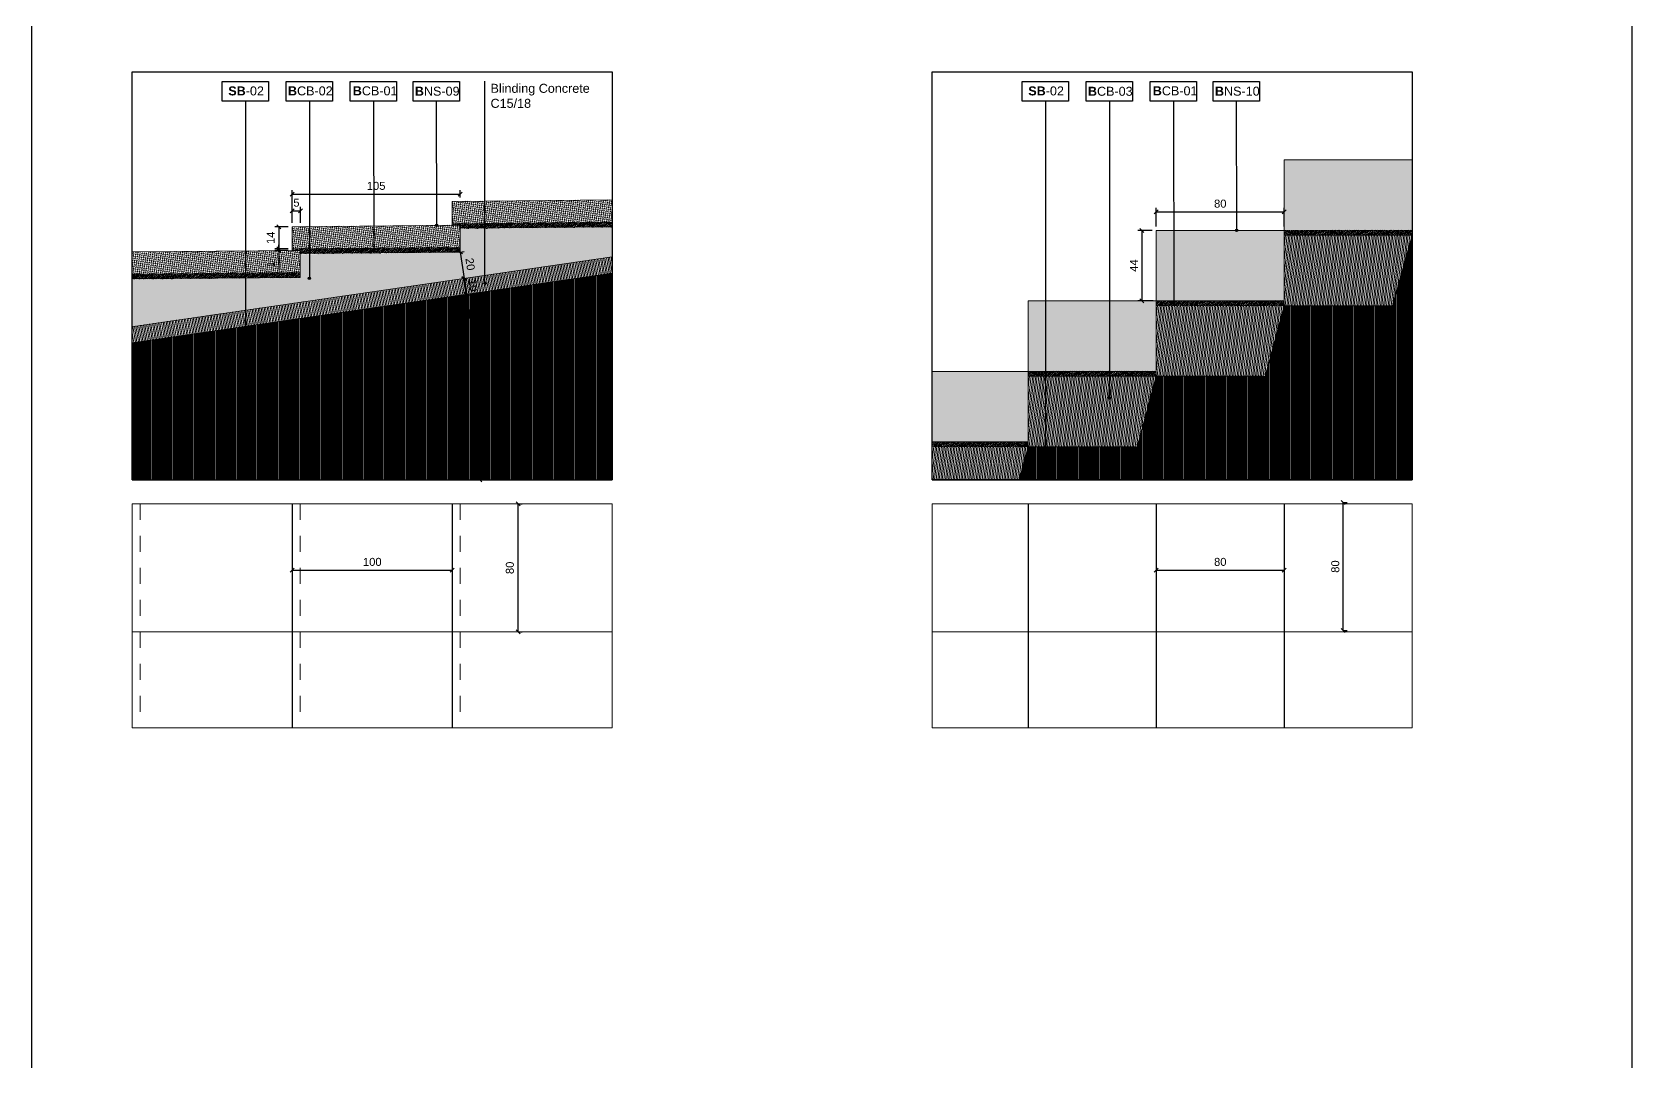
# Model space of a CAD drawing. Header units: metres. Extents: x -325 to 301, y -147 to 149.
# Drawn here: x 240.92 to 250.92, y 84.96 to 91.4 of the extents above; entities that cross this region are included whole.
import ezdxf

# ---------------------------------------------------------------- set-up
doc = ezdxf.new("R2010")
doc.units = ezdxf.units.M
doc.linetypes.add('HIDDEN', pattern=[0.375, 0.25, -0.125])
doc.layers.get('Defpoints').update_dxf_attribs({"lineweight": 13})
doc.layers.add('-aux', color=50, linetype='Continuous', plot=False)
doc.layers.add('02-L-AUX', color=2, linetype='Continuous', plot=False)
doc.layers.add('0-TX-1_25', color=7, linetype='Continuous', true_color=0x3f4f7f)
doc.layers.add('EIT_3 TR sorra', color=7, linetype='Continuous', true_color=0xd8ceb0)
for name, color, linetype, lineweight, true_color in [('02-L-Joints-Paviment_07_Natural Stone', 7, 'Continuous', 5, 0x998833), ('03-TR-Paviment_07_Precast Concrete Blocks', 7, 'Continuous', 5, 0xe7ddd0), ('03-TR-Paviment_08_Natural Stone Bleachers', 7, 'Continuous', 5, 0xafad9d), ('3-TR tot_u', 7, 'Continuous', 5, 0x787878)]:
    doc.layers.add(name, color=color, linetype=linetype, lineweight=lineweight, true_color=true_color)
for name, color, linetype in [('02-L-Stair-Terraces', 6, 'Continuous'), ('A-KEYPLAN_HATCH', 7, 'Continuous'), ('A_TEXT_2', 7, 'Continuous')]:
    doc.layers.add(name, color=color, linetype=linetype)
for name, color, linetype, lineweight in [('1-CM', 7, 'Continuous', 0), ('2-L-Projecció', 252, 'Continuous', 0), ('2-L-secció', 1, 'Continuous', 0), ('3-TR Formigó', 252, 'Continuous', 0), ('3-TR Seleccionat', 44, 'Continuous', 0)]:
    doc.layers.add(name, color=color, linetype=linetype, lineweight=lineweight)
doc.styles.get("Standard").update_dxf_attribs({"font": 'arial.ttf'})
doc.dimstyles.new('ISO-25', dxfattribs={"dimtxt": 0.1, "dimasz": 0.1, "dimexe": 0.1, "dimexo": 0.1, "dimgap": 0.1, "dimtad": 1, "dimdec": 0, "dimlfac": 100, "dimzin": 9, "dimtxsty": 'Standard', "dimblk": 'OBLIQUE', "dimcen": 0.1, "dimadec": 0, "dimazin": 0, "dimtfac": 1, "dimtdec": 0, "dimtmove": 0, "dimatfit": 3, "dimldrblk": 'OBLIQUE', "dimfxl": 1, "dimarcsym": 0})

# ---------------------------------------------------------------- blocks, each defined once
blk = doc.blocks.new('hatch keyplan 2')
at = {"layer": 'A-KEYPLAN_HATCH'}
blk.add_lwpolyline([(0, 0.00548), (0.01287, 0.00548), (0.01287, 0), (0, 0)], close=True, dxfattribs=at)
blk = doc.blocks.new('hatch keyplan')
at = {"layer": 'A-KEYPLAN_HATCH'}
blk.add_blockref('hatch keyplan 2', (1.43058, 0.85215), dxfattribs=at)
blk = doc.blocks.new('B09')
at = {"layer": 'A-KEYPLAN_HATCH'}
blk.add_blockref('hatch keyplan', (-1.42958, -0.85215), dxfattribs=at)
at = {"layer": 'A_TEXT_2', "insert": (0.0002, 0.00401), "char_height": 0.0025, "attachment_point": 1}
blk.add_mtext_dynamic_manual_height_columns('\\pi0.00127;{\\fArial|b1|i0|c0|p34;B}NS-09', width=0.0145619, gutter_width=0.015, heights=[0], dxfattribs=at)
blk = doc.blocks.new('SB-02')
at = {"layer": 'A-KEYPLAN_HATCH'}
blk.add_blockref('hatch keyplan', (-1.43058, -0.85215), dxfattribs=at)
at = {"layer": 'A_TEXT_2', "insert": (-0.0008, 0.00408), "char_height": 0.0025, "attachment_point": 1}
blk.add_mtext_dynamic_manual_height_columns('\\pi0.00249;{\\fArial|b1|i0|c0|p34;SB}-02', width=0.0145619, gutter_width=0.015, heights=[0], dxfattribs=at)
blk = doc.blocks.new('B-CB01')
at = {"layer": 'A-KEYPLAN_HATCH'}
blk.add_blockref('hatch keyplan', (-1.43058, -0.85215), dxfattribs=at)
at = {"layer": 'A_TEXT_2', "insert": (-0.0008, 0.00411), "char_height": 0.0025, "attachment_point": 1}
blk.add_mtext_dynamic_manual_height_columns('\\pi0.00152;{\\fArial|b1|i0|c0|p34;B}CB-01', width=0.0145619, gutter_width=0.015, heights=[0], dxfattribs=at)
blk = doc.blocks.new('B-CB02')
at = {"layer": 'A-KEYPLAN_HATCH'}
blk.add_blockref('hatch keyplan', (-1.43058, -0.85215), dxfattribs=at)
at = {"layer": 'A_TEXT_2', "insert": (-0.0008, 0.00409), "char_height": 0.0025, "attachment_point": 1}
blk.add_mtext_dynamic_manual_height_columns('\\pi0.00129;{\\fArial|b1|i0|c0|p34;B}CB-02', width=0.0145619, gutter_width=0.015, heights=[0], dxfattribs=at)
blk = doc.blocks.new('_Oblique')
at = {"color": 0, "lineweight": -2}
blk.add_line((-0.5, -0.5), (0.5, 0.5), dxfattribs=at)
blk = doc.blocks.new('*D902')
at = {"layer": '0-TX-1_25', "color": 0, "lineweight": -2, "transparency": 16777216}
for p, q in [((242.549, 88.038), (242.549, 88.013)), ((242.549, 88.038), (243.549, 88.038)), ((243.549, 88.038), (243.549, 88.013))]:
    blk.add_line(p, q, dxfattribs=at)
at = {"layer": 'Defpoints', "color": 0, "transparency": 16777216}
for p in [(242.549, 88.038), (243.549, 88.038), (243.549, 88.038)]:
    blk.add_point(p, dxfattribs=at)
at = {"layer": '0-TX-1_25', "color": 0, "lineweight": -2, "transparency": 16777216, "xscale": 0.025, "yscale": 0.025, "zscale": 0.025, "rotation": 180}
blk.add_blockref('_Oblique', (242.549, 88.038), dxfattribs=at)
at = {"layer": '0-TX-1_25', "color": 0, "lineweight": -2, "transparency": 16777216, "xscale": 0.025, "yscale": 0.025, "zscale": 0.025}
blk.add_blockref('_Oblique', (243.549, 88.038), dxfattribs=at)
at = {"layer": '0-TX-1_25', "color": 0, "transparency": 16777216, "insert": (243.049, 88.089), "char_height": 0.05, "width": 0.05195, "attachment_point": 5}
blk.add_mtext('100', dxfattribs=at)
blk = doc.blocks.new('*D903')
at = {"layer": '0-TX-1_25', "color": 0, "lineweight": -2, "transparency": 16777216}
for p, q in [((243.96, 88.452), (243.985, 88.452)), ((243.96, 87.652), (243.96, 88.452)), ((243.96, 87.652), (243.985, 87.652))]:
    blk.add_line(p, q, dxfattribs=at)
at = {"layer": 'Defpoints', "color": 0, "transparency": 16777216}
for p in [(243.96, 88.452), (243.96, 88.452), (243.96, 87.652)]:
    blk.add_point(p, dxfattribs=at)
at = {"layer": '0-TX-1_25', "color": 0, "lineweight": -2, "transparency": 16777216, "xscale": 0.025, "yscale": 0.025, "zscale": 0.025}
for p, rotation in [((243.96, 88.452), 90), ((243.96, 87.652), 270)]:
    blk.add_blockref('_Oblique', p, dxfattribs=dict(at, rotation=rotation))
at = {"layer": '0-TX-1_25', "color": 0, "transparency": 16777216, "insert": (243.909, 88.052), "char_height": 0.05, "attachment_point": 5, "rotation": 90}
blk.add_mtext('80', dxfattribs=at)
blk = doc.blocks.new('*D901')
at = {"layer": '0-TX-1_25', "color": 0, "lineweight": -2, "transparency": 16777216}
for p, q in [((242.549, 90.209), (242.549, 90.308)), ((242.601, 90.208), (242.601, 90.308)), ((242.549, 90.283), (242.601, 90.283))]:
    blk.add_line(p, q, dxfattribs=at)
at = {"layer": 'Defpoints', "color": 0, "transparency": 16777216}
for p in [(242.601, 90.283), (242.549, 90.184), (242.601, 90.183)]:
    blk.add_point(p, dxfattribs=at)
at = {"layer": '0-TX-1_25', "color": 0, "lineweight": -2, "transparency": 16777216, "xscale": 0.025, "yscale": 0.025, "zscale": 0.025, "rotation": 180}
blk.add_blockref('_Oblique', (242.549, 90.283), dxfattribs=at)
at = {"layer": '0-TX-1_25', "color": 0, "lineweight": -2, "transparency": 16777216, "xscale": 0.025, "yscale": 0.025, "zscale": 0.025}
blk.add_blockref('_Oblique', (242.601, 90.283), dxfattribs=at)
at = {"layer": '0-TX-1_25', "color": 0, "transparency": 16777216, "insert": (242.575, 90.334), "char_height": 0.05, "attachment_point": 5}
blk.add_mtext('5', dxfattribs=at)
blk = doc.blocks.new('*D905')
at = {"layer": '0-TX-1_25', "color": 0, "lineweight": -2, "transparency": 16777216}
for p, q in [((242.524, 90.184), (242.439, 90.184)), ((242.464, 90.184), (242.464, 90.045)), ((242.524, 90.045), (242.439, 90.045))]:
    blk.add_line(p, q, dxfattribs=at)
at = {"layer": 'Defpoints', "color": 0, "transparency": 16777216}
for p in [(242.549, 90.184), (242.464, 90.045), (242.549, 90.045)]:
    blk.add_point(p, dxfattribs=at)
at = {"layer": '0-TX-1_25', "color": 0, "lineweight": -2, "transparency": 16777216, "xscale": 0.025, "yscale": 0.025, "zscale": 0.025}
for p, rotation in [((242.464, 90.184), 90), ((242.464, 90.045), 270)]:
    blk.add_blockref('_Oblique', p, dxfattribs=dict(at, rotation=rotation))
at = {"layer": '0-TX-1_25', "color": 0, "transparency": 16777216, "insert": (242.414, 90.115), "char_height": 0.05, "attachment_point": 5, "rotation": 90}
blk.add_mtext('14', dxfattribs=at)
blk = doc.blocks.new('*D906')
at = {"layer": '0-TX-1_25', "color": 0, "lineweight": -2, "transparency": 16777216}
for p, q in [((242.524, 90.045), (242.439, 90.045)), ((242.524, 90.035), (242.439, 90.035)), ((242.464, 90.045), (242.464, 90.07)), ((242.464, 90.045), (242.464, 90.035)), ((242.464, 90.035), (242.464, 89.917))]:
    blk.add_line(p, q, dxfattribs=at)
at = {"layer": 'Defpoints', "color": 0, "transparency": 16777216}
for p in [(242.464, 90.035), (242.549, 90.045), (242.549, 90.035)]:
    blk.add_point(p, dxfattribs=at)
at = {"layer": '0-TX-1_25', "color": 0, "lineweight": -2, "transparency": 16777216, "xscale": 0.025, "yscale": 0.025, "zscale": 0.025}
for p, rotation in [((242.464, 90.045), 270), ((242.464, 90.035), 90)]:
    blk.add_blockref('_Oblique', p, dxfattribs=dict(at, rotation=rotation))
at = {"layer": '0-TX-1_25', "color": 0, "transparency": 16777216, "insert": (242.414, 89.951), "char_height": 0.05, "attachment_point": 5, "rotation": 90}
blk.add_mtext('1', dxfattribs=at)
blk = doc.blocks.new('POINT')
at = {"layer": '0-TX-1_25'}
h = blk.add_hatch(dxfattribs=at)
h.set_pattern_fill('ANGLE', color=256)
h.set_pattern_definition([(0, (-83.747, -12.726), (0, 6.985), [5.08, -1.905]), (90, (-83.747, -12.726), (-6.985, 4e-16), [5.08, -1.905])])
edge = h.paths.add_edge_path()
edge.add_arc((0, 0), 0.0075, 0, 360)
h = blk.add_hatch(color=256, dxfattribs=at)
h.dxf.hatch_style = 1
edge = h.paths.add_edge_path()
edge.add_arc((0, 0), 0.0075, 0, 360)
blk.add_circle((0, 0), 0.0075, dxfattribs=at)
blk = doc.blocks.new('*D904')
at = {"layer": '0-TX-1_25', "color": 0, "lineweight": -2, "transparency": 16777216}
for p, q in [((242.549, 90.288), (242.549, 90.413)), ((243.598, 90.367), (243.598, 90.413)), ((242.549, 90.388), (243.598, 90.388))]:
    blk.add_line(p, q, dxfattribs=at)
at = {"layer": 'Defpoints', "color": 0, "transparency": 16777216}
for p in [(243.598, 90.388), (243.598, 90.342), (242.549, 90.184)]:
    blk.add_point(p, dxfattribs=at)
at = {"layer": '0-TX-1_25', "color": 0, "lineweight": -2, "transparency": 16777216, "xscale": 0.025, "yscale": 0.025, "zscale": 0.025, "rotation": 180}
blk.add_blockref('_Oblique', (242.549, 90.388), dxfattribs=at)
at = {"layer": '0-TX-1_25', "color": 0, "lineweight": -2, "transparency": 16777216, "xscale": 0.025, "yscale": 0.025, "zscale": 0.025}
blk.add_blockref('_Oblique', (243.598, 90.388), dxfattribs=at)
at = {"layer": '0-TX-1_25', "color": 0, "transparency": 16777216, "insert": (243.073, 90.439), "char_height": 0.05, "attachment_point": 5}
blk.add_mtext('105', dxfattribs=at)
blk = doc.blocks.new('*D907')
at = {"layer": '0-TX-1_25', "color": 0, "lineweight": -2, "transparency": 16777216}
for p, q in [((247.949, 88.038), (247.949, 88.013)), ((247.949, 88.038), (248.749, 88.038)), ((248.749, 88.038), (248.749, 88.013))]:
    blk.add_line(p, q, dxfattribs=at)
at = {"layer": 'Defpoints', "color": 0, "transparency": 16777216}
for p in [(247.949, 88.038), (248.749, 88.038), (248.749, 88.038)]:
    blk.add_point(p, dxfattribs=at)
at = {"layer": '0-TX-1_25', "color": 0, "lineweight": -2, "transparency": 16777216, "xscale": 0.025, "yscale": 0.025, "zscale": 0.025, "rotation": 180}
blk.add_blockref('_Oblique', (247.949, 88.038), dxfattribs=at)
at = {"layer": '0-TX-1_25', "color": 0, "lineweight": -2, "transparency": 16777216, "xscale": 0.025, "yscale": 0.025, "zscale": 0.025}
blk.add_blockref('_Oblique', (248.749, 88.038), dxfattribs=at)
at = {"layer": '0-TX-1_25', "color": 0, "transparency": 16777216, "insert": (248.349, 88.089), "char_height": 0.05, "width": 0.05195, "attachment_point": 5}
blk.add_mtext('80', dxfattribs=at)
blk = doc.blocks.new('*D908')
at = {"layer": '0-TX-1_25', "color": 0, "lineweight": -2, "transparency": 16777216}
for p, q in [((249.118, 88.46), (249.143, 88.46)), ((249.118, 87.66), (249.118, 88.46)), ((249.118, 87.66), (249.143, 87.66))]:
    blk.add_line(p, q, dxfattribs=at)
at = {"layer": 'Defpoints', "color": 0, "transparency": 16777216}
for p in [(249.118, 88.46), (249.118, 88.46), (249.118, 87.66)]:
    blk.add_point(p, dxfattribs=at)
at = {"layer": '0-TX-1_25', "color": 0, "lineweight": -2, "transparency": 16777216, "xscale": 0.025, "yscale": 0.025, "zscale": 0.025}
for p, rotation in [((249.118, 88.46), 90), ((249.118, 87.66), 270)]:
    blk.add_blockref('_Oblique', p, dxfattribs=dict(at, rotation=rotation))
at = {"layer": '0-TX-1_25', "color": 0, "transparency": 16777216, "insert": (249.068, 88.06), "char_height": 0.05, "attachment_point": 5, "rotation": 90}
blk.add_mtext('80', dxfattribs=at)
blk = doc.blocks.new('BNS10')
at = {"layer": 'A-KEYPLAN_HATCH'}
blk.add_blockref('hatch keyplan', (-1.43058, -0.85215), dxfattribs=at)
at = {"layer": 'A_TEXT_2', "insert": (-0.0008, 0.00401), "char_height": 0.0025, "attachment_point": 1}
blk.add_mtext_dynamic_manual_height_columns('\\pi0.00128;{\\fArial|b1|i0|c0|p34;B}NS-10', width=0.0145619, gutter_width=0.015, heights=[0], dxfattribs=at)
blk = doc.blocks.new('B-CB03')
at = {"layer": 'A-KEYPLAN_HATCH'}
blk.add_blockref('hatch keyplan', (-1.43058, -0.85215), dxfattribs=at)
at = {"layer": 'A_TEXT_2', "insert": (-0.0008, 0.00398), "char_height": 0.0025, "attachment_point": 1}
blk.add_mtext_dynamic_manual_height_columns('\\pi0.00128;{\\fArial|b1|i0|c0|p34;B}CB-03', width=0.0145619, gutter_width=0.015, heights=[0], dxfattribs=at)
blk = doc.blocks.new('*D1371')
at = {"layer": '0-TX-1_25', "color": 0, "lineweight": -2, "transparency": 16777216}
for p, q in [((247.949, 90.186), (247.949, 90.303)), ((248.749, 90.186), (248.749, 90.303)), ((247.949, 90.278), (248.749, 90.278))]:
    blk.add_line(p, q, dxfattribs=at)
at = {"layer": 'Defpoints', "color": 0, "transparency": 16777216}
for p in [(248.749, 90.278), (247.949, 90.161, 0), (248.749, 90.161, 0)]:
    blk.add_point(p, dxfattribs=at)
at = {"layer": '0-TX-1_25', "color": 0, "lineweight": -2, "transparency": 16777216, "xscale": 0.025, "yscale": 0.025, "zscale": 0.025, "rotation": 180}
blk.add_blockref('_Oblique', (247.949, 90.278), dxfattribs=at)
at = {"layer": '0-TX-1_25', "color": 0, "lineweight": -2, "transparency": 16777216, "xscale": 0.025, "yscale": 0.025, "zscale": 0.025}
blk.add_blockref('_Oblique', (248.749, 90.278), dxfattribs=at)
at = {"layer": '0-TX-1_25', "color": 0, "transparency": 16777216, "insert": (248.349, 90.328), "char_height": 0.05, "attachment_point": 5}
blk.add_mtext('80', dxfattribs=at)
blk = doc.blocks.new('*D1372')
at = {"layer": '0-TX-1_25', "color": 0, "lineweight": -2, "transparency": 16777216}
for p, q in [((247.924, 90.161), (247.834, 90.161)), ((247.859, 90.161), (247.859, 89.72)), ((247.929, 89.72), (247.834, 89.72))]:
    blk.add_line(p, q, dxfattribs=at)
at = {"layer": 'Defpoints', "color": 0, "transparency": 16777216}
for p in [(247.949, 90.161, 0), (247.859, 89.72), (247.954, 89.72, 0)]:
    blk.add_point(p, dxfattribs=at)
at = {"layer": '0-TX-1_25', "color": 0, "lineweight": -2, "transparency": 16777216, "xscale": 0.025, "yscale": 0.025, "zscale": 0.025}
for p, rotation in [((247.859, 90.161), 90), ((247.859, 89.72), 270)]:
    blk.add_blockref('_Oblique', p, dxfattribs=dict(at, rotation=rotation))
at = {"layer": '0-TX-1_25', "color": 0, "transparency": 16777216, "insert": (247.809, 89.941), "char_height": 0.05, "attachment_point": 5, "rotation": 90}
blk.add_mtext('44', dxfattribs=at)
blk = doc.blocks.new('*D2795')
at = {"layer": '0-TX-1_25', "color": 0, "lineweight": -2, "transparency": 16777216}
for p, q in [((243.599, 90.025), (243.624, 90.029)), ((243.599, 90.025), (243.623, 89.861)), ((243.623, 89.861), (243.648, 89.864))]:
    blk.add_line(p, q, dxfattribs=at)
at = {"layer": 'Defpoints', "color": 0, "transparency": 16777216}
for p in [(243.599, 90.025), (243.623, 89.861), (243.623, 89.861)]:
    blk.add_point(p, dxfattribs=at)
at = {"layer": '0-TX-1_25', "color": 0, "lineweight": -2, "transparency": 16777216, "xscale": 0.025, "yscale": 0.025, "zscale": 0.025}
for p, rotation in [((243.599, 90.025), 98.28232321965791), ((243.623, 89.861), 278.2823232196579)]:
    blk.add_blockref('_Oblique', p, dxfattribs=dict(at, rotation=rotation))
at = {"layer": '0-TX-1_25', "color": 0, "transparency": 16777216, "insert": (243.661, 89.95), "char_height": 0.05, "attachment_point": 5, "rotation": 278.2823}
blk.add_mtext('20', dxfattribs=at)
blk = doc.blocks.new('*D2796')
at = {"layer": '0-TX-1_25', "color": 0, "lineweight": -2, "transparency": 16777216}
for p, q in [((243.623, 89.861), (243.648, 89.864)), ((243.623, 89.861), (243.638, 89.762)), ((243.638, 89.762), (243.662, 89.765))]:
    blk.add_line(p, q, dxfattribs=at)
at = {"layer": 'Defpoints', "color": 0, "transparency": 16777216}
for p in [(243.623, 89.861), (243.638, 89.762), (243.638, 89.762)]:
    blk.add_point(p, dxfattribs=at)
at = {"layer": '0-TX-1_25', "color": 0, "lineweight": -2, "transparency": 16777216, "xscale": 0.025, "yscale": 0.025, "zscale": 0.025}
for p, rotation in [((243.623, 89.861), 98.28232321966718), ((243.638, 89.762), 278.2823232196671)]:
    blk.add_blockref('_Oblique', p, dxfattribs=dict(at, rotation=rotation))
at = {"layer": '0-TX-1_25', "color": 0, "transparency": 16777216, "insert": (243.68, 89.818), "char_height": 0.05, "attachment_point": 5, "rotation": 278.2823}
blk.add_mtext('10', dxfattribs=at)
blk = doc.blocks.new('*D2797')
at = {"layer": '0-TX-1_25', "color": 0, "lineweight": -2, "transparency": 16777216}
blk.add_arc((235.669, 88.602), 8.053, 0, 8.2823, dxfattribs=at)
at = {"layer": 'Defpoints', "color": 0, "transparency": 16777216}
for p in [(244.549, 89.894), (241.549, 89.458), (243.712, 88.989), (241.549, 88.602), (244.549, 88.602)]:
    blk.add_point(p, dxfattribs=at)
at = {"layer": '0-TX-1_25', "color": 0, "lineweight": -2, "transparency": 16777216, "xscale": 0.025, "yscale": 0.025, "zscale": 0.025}
for p, rotation in [((243.638, 89.762), 98.28232321966098), ((243.722, 88.602), 270.0000000000001)]:
    blk.add_blockref('_Oblique', p, dxfattribs=dict(at, rotation=rotation))
at = {"layer": '0-TX-1_25', "color": 0, "transparency": 16777216, "insert": (243.751, 89.187), "char_height": 0.05, "attachment_point": 5, "rotation": 274.1412}
blk.add_mtext('8°', dxfattribs=at)

msp = doc.modelspace()

# ---------------------------------------------------------------- hatches: boundary and pattern name
at = {"layer": '03-TR-Paviment_07_Precast Concrete Blocks', "extrusion": (5.12183e-05, 0.000120537, 1)}
h = msp.add_hatch(dxfattribs=at)
h.set_pattern_fill('DASH', color=256, scale=0.001075, angle=233.4423, style=0, double=1)
h.set_pattern_definition([(172.682876, (234.1290826, 76.8495157), (-0.00382002915, -0.00295063074), [0.003413125, -0.003413125])])
h.paths.add_polyline_path([(249.549, 90.602), (249.549, 90.162), (248.749, 90.161), (248.749, 90.602)])
h = msp.add_hatch(dxfattribs=at)
h.set_pattern_fill('DASH', color=256, scale=0.001075, angle=233.4423, style=0, double=1)
h.set_pattern_definition([(172.682876, (233.3290826, 76.4089397), (-0.00382002915, -0.00295063074), [0.003413125, -0.003413125])])
h.paths.add_polyline_path([(248.749, 90.161), (248.749, 89.721), (247.949, 89.72), (247.949, 90.161)])
h = msp.add_hatch(dxfattribs=at)
h.set_pattern_fill('DASH', color=256, scale=0.001075, angle=233.4423, style=0, double=1)
h.set_pattern_definition([(172.682876, (232.5290826, 75.9683658), (-0.00382002915, -0.00295063074), [0.003413125, -0.003413125])])
h.paths.add_polyline_path([(247.949, 89.72), (247.949, 89.28), (247.149, 89.28), (247.149, 89.72)])
h = msp.add_hatch(dxfattribs=at)
h.set_pattern_fill('DASH', color=256, scale=0.001075, angle=233.4423, style=0, double=1)
h.set_pattern_definition([(172.682876, (231.7290826, 75.5277876), (-0.00382002915, -0.00295063074), [0.003413125, -0.003413125])])
h.paths.add_polyline_path([(246.549, 89.28), (246.549, 88.839), (247.149, 88.84), (247.149, 89.28)])
at = {"layer": '03-TR-Paviment_08_Natural Stone Bleachers'}
h = msp.add_hatch(dxfattribs=at)
h.set_pattern_fill('DASH', color=256, scale=0.002611, angle=232.4264, style=0, double=1)
h.set_pattern_definition([(232.4264096, (85.897913, -33.236279), (0.00151523477, -0.01162470696), [0.0082894435, -0.0082894435])])
h.paths.add_polyline_path([(244.549, 90.352), (244.549, 90.213), (243.549, 90.203), (243.549, 90.342)])
h = msp.add_hatch(dxfattribs=at)
h.set_pattern_fill('DASH', color=256, scale=0.002611, angle=232.4264, style=0, double=1)
h.set_pattern_definition([(232.4264096, (87.5478995, -33.391659), (0.00151523477, -0.01162470696), [0.0082894435, -0.0082894435])])
h.paths.add_polyline_path([(243.599, 90.194), (243.599, 90.055), (242.549, 90.045), (242.549, 90.184)])
h = msp.add_hatch(dxfattribs=at)
h.set_pattern_fill('DASH', color=256, scale=0.002611, angle=232.4264, style=0, double=1)
h.set_pattern_definition([(232.4264096, (86.59778, -33.549435), (0.00151523477, -0.01162470696), [0.0082894435, -0.0082894435])])
h.paths.add_polyline_path([(242.599, 90.036), (242.599, 89.897), (241.549, 89.888), (241.549, 90.026)])
at = {"layer": '3-TR Formigó', "extrusion": (5.00535e-05, 0.000121015, 1)}
h = msp.add_hatch(dxfattribs=at)
h.set_pattern_fill('ANSI31', color=256, scale=0.003, angle=233.694, style=0)
h.set_pattern_definition([(263.5025, (241.587274, 90.052421), (0.009463819, -0.001077847), [])])
h.paths.add_polyline_path([(248.749, 90.132), (248.749, 89.69), (249.425, 89.69), (249.549, 90.131)])
at = {"layer": '3-TR Formigó'}
h = msp.add_hatch(dxfattribs=at)
h.set_pattern_fill('ANSI31', color=256, scale=0.003, angle=234.1752)
h.set_pattern_definition([(279.175244, (32.340162, 45.866395), (0.00940313004, 0.0015188056), [])])
h.paths.add_polyline_path([(244.549, 89.894), (244.549, 89.995), (241.549, 89.561), (241.549, 89.458)])
at = {"layer": '3-TR Formigó', "extrusion": (5.00535e-05, 0.000121015, 1)}
h = msp.add_hatch(dxfattribs=at)
h.set_pattern_fill('ANSI31', color=256, scale=0.003, angle=233.694, style=0)
h.set_pattern_definition([(263.5025, (240.787274, 89.611845), (0.009463819, -0.001077847), [])])
h.paths.add_polyline_path([(247.949, 89.692), (247.949, 89.249), (248.625, 89.25), (248.749, 89.69)])
h = msp.add_hatch(dxfattribs=at)
h.set_pattern_fill('ANSI31', color=256, scale=0.003, angle=233.694, style=0)
h.set_pattern_definition([(263.5025, (239.987274, 89.171271), (0.009463819, -0.001077847), [])])
h.paths.add_polyline_path([(247.149, 89.251), (247.149, 88.809), (247.825, 88.809), (247.949, 89.25)])
h = msp.add_hatch(dxfattribs=at)
h.set_pattern_fill('ANSI31', color=256, scale=0.003, angle=233.694, style=0)
h.set_pattern_definition([(263.5025, (239.187274, 88.731219), (0.009463819, -0.001077847), [])])
h.paths.add_polyline_path([(246.549, 88.602), (247.09, 88.602), (247.149, 88.81), (246.549, 88.811)])
at = {"layer": '3-TR Seleccionat'}
h = msp.add_hatch(dxfattribs=at)
h.set_pattern_fill('ANSI31', color=256, scale=0.002, angle=45)
h.set_pattern_definition([(90, (-9.5396014, -52.1903815), (-0.00635, 0), [])])
h.paths.add_polyline_path([(247.149, 88.809), (247.092, 88.602), (249.549, 88.602), (249.549, 90.131), (249.425, 89.69), (248.749, 89.69), (248.629, 89.25), (247.949, 89.249), (247.829, 88.809)])
h = msp.add_hatch(dxfattribs=at)
h.set_pattern_fill('ANSI31', color=256, scale=0.002, angle=45)
h.set_pattern_definition([(90, (-14.5396014, -52.4403815), (-0.00635, 0), [])])
h.paths.add_polyline_path([(244.549, 89.894), (241.549, 89.458), (241.549, 88.602), (244.549, 88.602)])
at = {"layer": '3-TR tot_u'}
h = msp.add_hatch(dxfattribs=at)
h.set_pattern_fill('AR-CONC', color=256, scale=0.00025, angle=90.2657)
h.set_pattern_definition([(75.8232515, (-489.223863, 180.750446), (0.0427337736, 0.0162528873), [0.0047625, -0.0523875]), (20.8232515, (-489.223863, 180.750446), (-0.0287369414, 0.039156599), [0.00381, -0.041910146]), (126.274696, (-489.2203, 180.7518), (0.013996833, 0.0554094846), [0.0040475022, -0.0445225611]), (72.0074515, (-489.229395, 180.76188), (0.0655807845, 0.0200592483), [0.00714375, -0.07858125]), (122.458809, (-489.22393, 180.76355), (0.0264798784, 0.0815327644), [0.006071256, -0.066783902]), (17.007403, (-489.229395, 180.76188), (0.0264798784, 0.0815327644), [0.005714992, -0.062864933]), (46.8232515, (-489.222296, 180.761786), (0.0452552119, -0.0065026301), [0.0047625, -0.0523875]), (351.8232515, (-489.222296, 180.761786), (-0.0061502535, 0.04817902), [0.00381, -0.04191]), (97.2746965, (-489.218525, 180.761244), (0.0391049582, 0.0416763902), [0.0040475022, -0.0445224844]), (63.3232515, (-489.223863, 180.750446), (-0.00851292277, 0.01936423314), [0, -0.041402, 0, -0.042545, 0, -0.04206875]), (33.3232515, (-489.223863, 180.750446), (0.0041272223, 0.02982078915), [0, -0.024257, 0, -0.0404495, 0, -0.01603375]), (353.3232515, (-489.23661, 180.744278), (0.031136555, 0.0134765238), [0, -0.015875, 0, -0.04953, 0, -0.0657225]), (343.3232515, (-489.242325, 180.741512), (0.030565405, 0.0218529991), [0, -0.0206375, 0, -0.032893, 0, -0.0466725])])
h.paths.add_polyline_path([(241.549, 89.858), (241.549, 89.559), (244.549, 89.995), (244.548, 90.183), (243.6, 90.174), (243.599, 90.025), (242.599, 90.011), (242.599, 89.867)])
at = {"layer": 'EIT_3 TR sorra'}
h = msp.add_hatch(dxfattribs=at)
h.set_pattern_fill('ANSI36', color=256, scale=0.002552, angle=-1.141, style=0, double=1)
h.set_pattern_definition([(43.85896, (236.5075045, 94.256469), (0.004609074, 0.015664162), [0.020252618, -0.004050524, 0, -0.004050524])])
h.paths.add_polyline_path([(244.549, 90.183), (244.549, 90.213), (243.549, 90.203), (243.549, 90.193), (243.599, 90.194), (243.599, 90.174)])
h = msp.add_hatch(dxfattribs=at)
h.set_pattern_fill('ANSI36', color=256, scale=0.002552, angle=-0.5675, style=0, double=1)
h.set_pattern_definition([(44.43255, (246.075087, 94.207913), (0.004452031, 0.015709518), [0.020252618, -0.004050524, 0, -0.004050524])])
h.paths.add_polyline_path([(249.549, 90.132), (249.549, 90.162), (248.749, 90.161), (248.749, 90.133)])
h = msp.add_hatch(dxfattribs=at)
h.set_pattern_fill('ANSI36', color=256, scale=0.002552, angle=-1.141, style=0, double=1)
h.set_pattern_definition([(43.85896, (237.907427, 94.098693), (0.004609074, 0.015664162), [0.020252618, -0.004050524, 0, -0.004050524])])
h.paths.add_polyline_path([(243.599, 90.055), (243.599, 90.025), (242.599, 90.016), (242.599, 90.036), (242.549, 90.035), (242.549, 90.045)])
h = msp.add_hatch(dxfattribs=at)
h.set_pattern_fill('ANSI36', color=256, scale=0.002552, angle=-1.141, style=0, double=1)
h.set_pattern_definition([(43.85896, (236.957307, 93.940916), (0.004609074, 0.015664162), [0.020252618, -0.004050524, 0, -0.004050524])])
h.paths.add_polyline_path([(242.599, 89.897), (242.599, 89.867), (241.549, 89.858), (241.549, 89.878), (241.549, 89.888), (241.599, 89.888)])
h = msp.add_hatch(dxfattribs=at)
h.set_pattern_fill('ANSI36', color=256, scale=0.002552, angle=-0.5675, style=0, double=1)
h.set_pattern_definition([(44.43255, (245.275087, 93.767337), (0.004452031, 0.015709518), [0.020252618, -0.004050524, 0, -0.004050524])])
h.paths.add_polyline_path([(248.749, 89.692), (248.749, 89.722), (247.949, 89.72), (247.949, 89.692)])
h = msp.add_hatch(dxfattribs=at)
h.set_pattern_fill('ANSI36', color=256, scale=0.002552, angle=-0.5675, style=0, double=1)
h.set_pattern_definition([(44.43255, (244.475087, 93.326763), (0.004452031, 0.015709518), [0.020252618, -0.004050524, 0, -0.004050524])])
h.paths.add_polyline_path([(247.949, 89.251), (247.949, 89.281), (247.149, 89.28), (247.149, 89.252)])
h = msp.add_hatch(dxfattribs=at)
h.set_pattern_fill('ANSI36', color=256, scale=0.002552, angle=-0.5675, style=0, double=1)
h.set_pattern_definition([(44.43255, (243.675087, 92.886185), (0.004452031, 0.015709518), [0.020252618, -0.004050524, 0, -0.004050524])])
h.paths.add_polyline_path([(246.549, 88.84), (246.549, 88.811), (247.149, 88.81), (247.149, 88.84)])

# ---------------------------------------------------------------- linework, layer by layer
at = {"layer": '-aux'}
for points in [[(240.922, 93.457), (250.922, 93.457), (250.922, 83.457), (240.922, 83.457)], [(246.549, 91.152), (249.549, 91.152), (249.549, 88.602), (246.549, 88.602)]]:
    msp.add_lwpolyline(points, close=True, dxfattribs=at)
msp.add_lwpolyline([(241.549, 88.602), (241.549, 91.152), (244.549, 91.152), (244.549, 88.602)], dxfattribs=at)
at = {"layer": '0-TX-1_25'}
for points in [[(243.753, 89.831), (243.753, 91.093)], [(242.256, 90.969), (242.256, 89.407)], [(242.656, 90.969), (242.656, 89.862)], [(243.056, 90.969), (243.058, 90.034)], [(243.449, 90.969), (243.451, 90.192)], [(247.256, 90.969), (247.256, 88.715)], [(247.656, 90.969), (247.656, 89.113)], [(248.056, 90.969), (248.058, 89.71)], [(248.449, 90.969), (248.451, 90.161)]]:
    msp.add_lwpolyline(points, dxfattribs=at)
at = {"layer": '02-L-AUX'}
for points in [[(241.549, 88.602), (244.549, 88.602)], [(246.549, 88.602), (249.549, 88.602)]]:
    msp.add_lwpolyline(points, dxfattribs=at)
at = {"layer": '02-L-Joints-Paviment_07_Natural Stone'}
for points in [[(241.549, 87.652), (244.549, 87.652)], [(246.549, 87.652), (249.549, 87.652)]]:
    msp.add_lwpolyline(points, dxfattribs=at)
at = {"layer": '02-L-Stair-Terraces'}
for points in [[(242.549, 88.452), (242.549, 87.052)], [(243.549, 88.452), (243.549, 87.052)], [(247.149, 88.452), (247.149, 87.052)], [(247.949, 88.452), (247.949, 87.052)], [(248.749, 88.452), (248.749, 87.052)]]:
    msp.add_lwpolyline(points, dxfattribs=at)
at = {"layer": '1-CM'}
msp.add_line((243.549, 90.203), (244.549, 90.213), dxfattribs=at)
at = {"layer": '1-CM', "extrusion": (4.90145e-05, 0.000121439, 1), "elevation": 0.023}
for points in [[(248.749, 90.602), (248.749, 90.161), (249.549, 90.162), (249.549, 90.602)], [(247.949, 90.161), (247.949, 89.72), (248.749, 89.721), (248.749, 90.161)], [(247.149, 89.72), (247.149, 89.28), (247.949, 89.28), (247.949, 89.72)]]:
    msp.add_lwpolyline(points, close=True, dxfattribs=at)
at = {"layer": '1-CM'}
for points in [[(244.549, 90.352), (244.549, 90.213), (243.549, 90.203), (243.549, 90.342)], [(243.599, 90.194), (243.599, 90.055), (242.549, 90.045), (242.549, 90.184)], [(242.599, 90.036), (242.599, 89.897), (241.549, 89.888), (241.549, 90.026)], [(243.599, 90.055), (243.599, 90.025), (242.599, 90.016), (242.599, 90.036), (242.549, 90.035), (242.549, 90.045)], [(242.599, 89.897), (242.599, 89.867), (241.549, 89.858), (241.549, 89.878), (241.549, 89.888)]]:
    msp.add_lwpolyline(points, close=True, dxfattribs=at)
for points in [[(244.549, 90.183), (243.599, 90.174), (243.599, 90.194), (243.549, 90.193), (243.549, 90.203), (244.549, 90.213)], [(241.549, 89.559), (244.549, 89.995)], [(241.549, 89.458), (244.549, 89.894)]]:
    msp.add_lwpolyline(points, dxfattribs=at)
at = {"layer": '1-CM', "elevation": 0}
for points in [[(248.749, 90.161), (248.749, 90.132), (249.549, 90.131), (249.549, 90.162)], [(247.949, 89.72), (247.949, 89.692), (248.749, 89.69), (248.749, 89.721)], [(247.149, 89.28), (247.149, 89.251), (247.949, 89.25), (247.949, 89.28)]]:
    msp.add_lwpolyline(points, close=True, dxfattribs=at)
for points in [[(249.549, 90.131), (249.425, 89.69), (248.749, 89.69)], [(247.949, 89.25), (248.629, 89.25), (248.749, 89.69)], [(247.149, 88.809), (247.829, 88.809), (247.949, 89.249)], [(246.549, 88.81), (247.149, 88.809), (247.149, 88.84), (246.549, 88.839)], [(247.149, 88.809), (247.092, 88.602)]]:
    msp.add_lwpolyline(points, dxfattribs=at)
at = {"layer": '1-CM', "extrusion": (4.90145e-05, 0.000121439, 1), "elevation": 0.023}
msp.add_lwpolyline([(246.549, 88.839), (247.149, 88.84), (247.149, 89.28), (246.549, 89.28)], dxfattribs=at)
at = {"layer": '2-L-Projecció', "linetype": 'HIDDEN', "ltscale": 0.25}
for points in [[(241.599, 88.452), (241.599, 87.052)], [(242.599, 88.452), (242.599, 87.052)], [(243.599, 88.452), (243.599, 87.052)]]:
    msp.add_lwpolyline(points, dxfattribs=at)
at = {"layer": '2-L-secció'}
for p, q in [((249.549, 90.602), (249.549, 88.602)), ((244.549, 90.352), (244.549, 88.602)), ((241.549, 90.025), (241.549, 88.602))]:
    msp.add_line(p, q, dxfattribs=at)
at = {"layer": '2-L-secció', "elevation": 0}
msp.add_lwpolyline([(246.549, 89.28), (246.549, 88.602)], dxfattribs=at)
at = {"layer": '2-L-secció'}
for points in [[(241.549, 88.452), (244.549, 88.452), (244.549, 87.052), (241.549, 87.052)], [(246.549, 88.452), (249.549, 88.452), (249.549, 87.052), (246.549, 87.052)]]:
    msp.add_lwpolyline(points, close=True, dxfattribs=at)

# ---------------------------------------------------------------- block references
at = {"xscale": 22.49999999906549, "yscale": 22.49999999906549, "zscale": 22.49999999906549}
msp.add_blockref('BNS10', (248.305, 90.969), dxfattribs=at)
at = {"layer": '0-TX-1_25', "xscale": 22.5, "yscale": 22.5, "zscale": 22.5}
for name, p in [('SB-02', (242.111, 90.969)), ('B-CB02', (242.511, 90.969)), ('B-CB01', (242.911, 90.969)), ('SB-02', (247.111, 90.969)), ('B-CB03', (247.511, 90.969)), ('B-CB01', (247.911, 90.969))]:
    msp.add_blockref(name, p, dxfattribs=at)
at = {"layer": '0-TX-1_25'}
for p in [(243.451, 90.192), (248.451, 90.161), (243.058, 90.034), (242.656, 89.862), (243.753, 89.831), (248.058, 89.71), (242.256, 89.407), (247.656, 89.113), (247.256, 88.715)]:
    msp.add_blockref('POINT', p, dxfattribs=at)
at = {"layer": 'A-KEYPLAN_HATCH', "xscale": 22.4999999999978, "yscale": 22.4999999999978, "zscale": 22.4999999999978}
msp.add_blockref('B09', (243.282, 90.969), dxfattribs=at)

# ---------------------------------------------------------------- texts
at = {"layer": '0-TX-1_25', "insert": (243.788, 91.077), "char_height": 0.05625, "attachment_point": 1}
msp.add_mtext_dynamic_manual_height_columns('Blinding Concrete\\PC15/18', width=0.64734, gutter_width=12.5, heights=[0], dxfattribs=at)

# ---------------------------------------------------------------- dimensions: what is measured, and where the dimension line sits
at = {"layer": '0-TX-1_25'}
for base, p1, p2, text, picture, middle in [((243.598, 90.388), (242.549, 90.184), (243.598, 90.342), '105', '*D904', (243.073, 90.439)), ((243.549, 88.038), (242.549, 88.038), (243.549, 88.038), '100', '*D902', (243.049, 88.089)), ((248.749, 88.038), (247.949, 88.038), (248.749, 88.038), '80', '*D907', (248.349, 88.089))]:
    dim = msp.add_linear_dim(base=base, p1=p1, p2=p2, text=text, dimstyle='ISO-25', override={"dimtxt": 0.05, "dimasz": 0.025, "dimexe": 0.025, "dimexo": 0.025, "dimgap": 0.025, "dimblk1": 'Oblique', "dimblk2": 'Oblique', "dimsah": 1, "dimfxl": 0.1, "dimfxlon": 1, "dimarcsym": 1}, dxfattribs=at)
    dim.commit()
    dim.dimension.update_dxf_attribs({"geometry": picture, "text_midpoint": middle})
for base, p1, p2, angle, picture, middle, dimtype in [((242.601, 90.283), (242.549, 90.184), (242.601, 90.183), 180, '*D901', (242.575, 90.283), 160), ((242.464, 90.035), (242.549, 90.045), (242.549, 90.035), 90, '*D906', (242.464, 89.951), 160), ((243.638, 89.762), (243.623, 89.861), (243.638, 89.762), 278.2823, '*D2796', (243.63, 89.811), 161)]:
    dim = msp.add_linear_dim(base=base, p1=p1, p2=p2, angle=angle, dimstyle='ISO-25', override={"dimtxt": 0.05, "dimasz": 0.025, "dimexe": 0.025, "dimexo": 0.025, "dimgap": 0.025, "dimblk1": 'Oblique', "dimblk2": 'Oblique', "dimsah": 1, "dimfxl": 0.1, "dimfxlon": 1, "dimarcsym": 1}, dxfattribs=at)
    dim.commit()
    dim.dimension.update_dxf_attribs({"geometry": picture, "text_midpoint": middle, "dimtype": dimtype})
dim = msp.add_linear_dim(base=(248.749, 90.278), p1=(247.949, 90.161, 0), p2=(248.749, 90.161, 0), dimstyle='ISO-25', override={"dimtxt": 0.05, "dimasz": 0.025, "dimexe": 0.025, "dimexo": 0.025, "dimgap": 0.025, "dimblk1": 'Oblique', "dimblk2": 'Oblique', "dimsah": 1, "dimfxl": 0.1, "dimfxlon": 1, "dimarcsym": 1}, dxfattribs=at)
dim.commit()
dim.dimension.update_dxf_attribs({"geometry": '*D1371', "text_midpoint": (248.349, 90.328)})
dim = msp.add_linear_dim(base=(242.464, 90.045), p1=(242.549, 90.184), p2=(242.549, 90.045), angle=90, text='14', dimstyle='ISO-25', override={"dimtxt": 0.05, "dimasz": 0.025, "dimexe": 0.025, "dimexo": 0.025, "dimgap": 0.025, "dimblk1": 'Oblique', "dimblk2": 'Oblique', "dimsah": 1, "dimfxl": 0.1, "dimfxlon": 1, "dimarcsym": 1}, dxfattribs=at)
dim.commit()
dim.dimension.update_dxf_attribs({"geometry": '*D905', "text_midpoint": (242.414, 90.115)})
for base, p1, p2, picture, middle in [((247.859, 89.72), (247.949, 90.161, 0), (247.954, 89.72, 0), '*D1372', (247.809, 89.941)), ((243.96, 88.452), (243.96, 87.652), (243.96, 88.452), '*D903', (243.909, 88.052)), ((249.118, 88.46), (249.118, 87.66), (249.118, 88.46), '*D908', (249.068, 88.06))]:
    dim = msp.add_linear_dim(base=base, p1=p1, p2=p2, angle=90, dimstyle='ISO-25', override={"dimtxt": 0.05, "dimasz": 0.025, "dimexe": 0.025, "dimexo": 0.025, "dimgap": 0.025, "dimblk1": 'Oblique', "dimblk2": 'Oblique', "dimsah": 1, "dimfxl": 0.1, "dimfxlon": 1, "dimarcsym": 1}, dxfattribs=at)
    dim.commit()
    dim.dimension.update_dxf_attribs({"geometry": picture, "text_midpoint": middle})
dim = msp.add_aligned_dim(p1=(243.599, 90.025), p2=(243.623, 89.861), distance=0, text='20', dimstyle='ISO-25', override={"dimtxt": 0.05, "dimasz": 0.025, "dimexe": 0.025, "dimexo": 0.025, "dimgap": 0.025, "dimblk1": 'Oblique', "dimblk2": 'Oblique', "dimsah": 1, "dimfxl": 0.1, "dimfxlon": 1, "dimarcsym": 1}, dxfattribs=at)
dim.commit()
dim.dimension.update_dxf_attribs({"geometry": '*D2795', "text_midpoint": (243.661, 89.95)})
dim = msp.add_angular_dim_2l(base=(243.712, 88.989), line1=((241.549, 88.602), (244.549, 88.602)), line2=((241.549, 89.458), (244.549, 89.894)), dimstyle='ISO-25', override={"dimtxt": 0.05, "dimasz": 0.025, "dimexe": 0.025, "dimexo": 0.025, "dimgap": 0.025, "dimblk1": 'Oblique', "dimblk2": 'Oblique', "dimsah": 1, "dimfxl": 0.1, "dimfxlon": 1, "dimarcsym": 1}, dxfattribs=at)
dim.commit()
dim.dimension.update_dxf_attribs({"geometry": '*D2797', "text_midpoint": (243.751, 89.187)})

doc.saveas('drawing.dxf')
